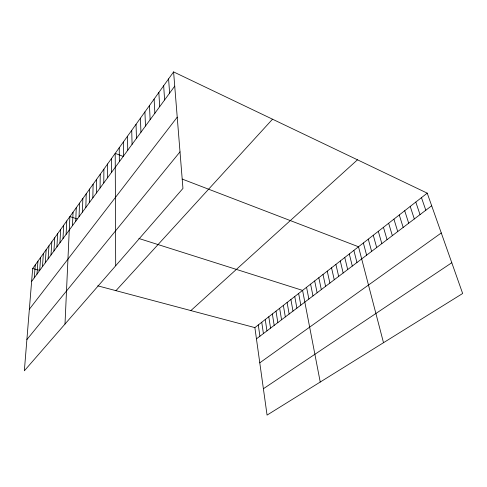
<?xml version="1.0" encoding="UTF-8"?>
<svg xmlns="http://www.w3.org/2000/svg" width="487" height="487" viewBox="0 0 487 487"><rect width="100%" height="100%" fill="white"/><g stroke="black" fill="none" stroke-linecap="round" stroke-linejoin="round"><path stroke-width="0.73" d="M111.377 172.599L111.377 158.707M107.542 177.828L107.603 163.973M103.774 182.972L103.895 169.147M100.066 188.031L100.243 174.243M96.42 193.01L96.651 179.253M92.834 197.905L93.114 184.183M89.304 202.72L89.638 189.035M85.828 207.462L86.217 193.814M82.413 212.125L82.845 198.513M79.046 216.715L79.527 203.14M75.735 221.238L76.264 207.699M72.478 225.682L73.044 212.186M65.002 324.056L69.878 216.605L77.153 218.913M66.104 234.381L66.756 220.964M62.993 238.63L63.681 225.25M59.925 242.812L60.656 229.474M56.906 246.939L57.673 233.638M53.929 251L54.733 237.741M50.995 254.999L51.835 241.783M48.11 258.944L48.98 245.771M45.261 262.828L46.162 249.697M42.454 266.663L43.386 253.569M39.684 270.437L40.652 257.386M36.957 274.163L37.956 261.148M34.267 277.827L35.295 264.861M173.591 71.906L32.672 268.52L24.35 370.796L182.948 188.432L173.591 71.906L427.227 193.15L462.65 293.497L267.065 415.094L254.878 327.611L427.227 193.15M31.618 281.449L174.736 86.126M29.354 309.239L177.225 117.178M26.888 339.567L180.007 151.853M115.961 290.672L272.525 119.199M190.867 310.59L357.476 159.809M256.442 338.849L431.683 205.77M259.784 362.833L441.277 232.956M263.394 388.729L451.79 262.73M32.672 268.52L39.496 270.34M97.747 285.826L254.878 327.611M138.868 238.484L302.573 290.398L320.233 382.039M122.974 156.333L115.212 153.356L115.699 265.762M182.199 179.07L358.511 246.763L383.506 342.702M421.468 197.643L425.808 210.226M415.795 202.068L420.025 214.621M410.206 206.433L414.321 218.949M404.697 210.731L408.709 223.21M399.267 214.968L403.175 227.417M393.916 219.138L397.727 231.556M388.638 223.253L392.352 235.635M383.439 227.313L387.055 239.659M378.314 231.313L381.838 243.622M373.261 235.258L376.688 247.53M368.275 239.141L371.618 251.383M363.357 242.976L366.614 255.182M353.866 250.385L356.953 262.517M349.282 253.958L352.296 266.054M344.759 257.489L347.694 269.548M340.297 260.971L343.152 272.994M335.89 264.411L338.672 276.397M331.537 267.801L334.252 279.757M327.246 271.156L329.888 283.075M323.003 274.461L325.578 286.344M318.815 277.73L321.323 289.576M314.675 280.956L317.122 292.766M310.59 284.14L312.971 295.919M306.56 287.287L308.874 299.03M298.634 293.472L300.832 305.136M294.751 296.504L296.881 308.137M290.903 299.499L292.985 311.096M287.111 302.464L289.132 314.024M283.355 305.392L285.327 316.915M279.648 308.283L281.565 319.77M275.989 311.138L277.846 322.595M272.367 313.963L274.175 325.383M268.787 316.757L270.547 328.141M265.251 319.515L266.955 330.862M261.75 322.248L263.412 333.558M258.293 324.945L259.906 336.219M168.581 78.894L169.622 93.102M163.669 85.755L164.606 99.945M158.841 92.481L159.687 106.659M154.111 99.08L154.866 113.24M149.466 105.563L150.13 119.699M144.913 111.919L145.491 126.036M140.433 118.164L140.932 132.257M136.043 124.295L136.457 138.363M131.727 130.315L132.068 144.353M127.491 136.232L127.752 150.24M123.327 142.04L123.521 156.023M119.236 147.744L119.358 161.696"/></g></svg>
